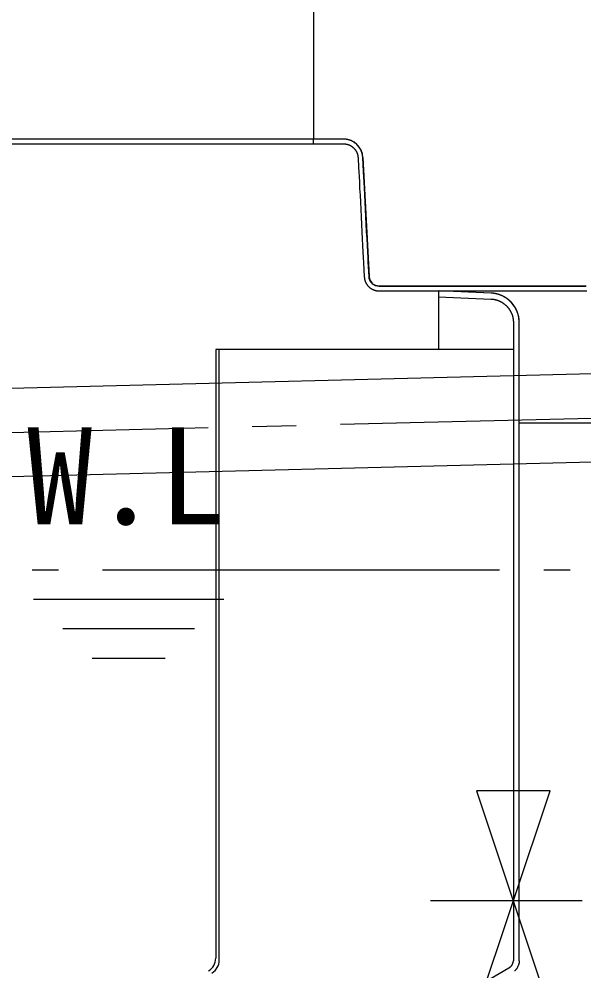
# Model space of a CAD drawing. Units: millimetres, scale not verified. Extents: x -8910 to 8910, y -6308 to 6308.
# Drawn here: x -5821 to -5436, y -2264 to -1617 of the extents above; entities that cross this region are included whole.
import ezdxf
from ezdxf.enums import TextEntityAlignment as Align

# ---------------------------------------------------------------- set-up
doc = ezdxf.new("R2010")
doc.units = ezdxf.units.MM
doc.header["$LTSCALE"] = 30
doc.linetypes.add('CHAIN2', pattern=[12, 9, -1, 1, -1])
doc.linetypes.add('DOUBLE_CHAIN2', pattern=[12.8, 9, -1, 0.6, -0.6, 0.6, -1])
doc.layers.add('0-3_空気管', color=3, linetype='Continuous', lineweight=25)
doc.styles.add('ＭＳ ゴシック', font='')
doc.styles.get('ＭＳ ゴシック').set_extended_font_data('MS Gothic')

msp = doc.modelspace()

# ---------------------------------------------------------------- linework, layer by layer
at = {"layer": '0-3_空気管'}
for p, q in [((-5620.4, -1366.74), (-5620.4, -1698.55)), ((-5599.59, -1698.55), (-6091.22, -1698.55)), ((-5599.59, -1698.55), (-6091.22, -1698.55)), ((-5620.54, -1698.55), (-5620.54, -1701.75)), ((-5586.71, -1711.06), (-5582.46, -1792.1)), ((-5575.67, -1798.55), (-5435.13, -1798.55)), ((-5499.53, -1803.31), (-5534.94, -1801.77)), ((-5484.4, -1841.75), (-5686.8, -1841.75)), ((-5686.8, -1841.75), (-5686.8, -2255.72)), ((-5684.4, -2257.11), (-5684.4, -1841.75)), ((-5185.37, -1852.12), (-5925.16, -1870.63)), ((-4420.4, -1893.01), (-5944.83, -1931.14)), ((-5328, -1891.75), (-5480.4, -1891.75)), ((-5681.28, -2011.75), (-5810.79, -2011.75)), ((-5701.28, -2031.75), (-5790.79, -2031.75)), ((-5721.28, -2051.75), (-5770.79, -2051.75)), ((-5459.4, -2141.75), (-5509.4, -2141.75)), ((-5509.4, -2141.75), (-5459.4, -2291.75)), ((-5525.14, -2284.09), (-5487.4, -2262.3))]:
    msp.add_line(p, q, dxfattribs=at)
at = {"layer": '0-3_空気管', "linetype": 'CHAIN2'}
for p, q in [((-5961.92, -1901.56), (-4333.95, -1860.83)), ((-5437.65, -2216.75), (-5540.7, -2216.75))]:
    msp.add_line(p, q, dxfattribs=at)
at = {"layer": '0-3_空気管', "linetype": 'DOUBLE_CHAIN2'}
msp.add_line((-4341.73, -1991.75), (-6143.57, -1991.75), dxfattribs=at)
at = {"layer": '0-3_空気管'}
for points in [[(-6092.46, -1701.89), (-6092.32, -1701.86), (-6092.19, -1701.84), (-6092.07, -1701.82), (-6091.96, -1701.81), (-6091.86, -1701.79), (-6091.76, -1701.78), (-6091.67, -1701.77), (-6091.5, -1701.76), (-6091.42, -1701.76), (-6091.34, -1701.75), (-6091.26, -1701.75), (-6091.18, -1701.75), (-6091.11, -1701.75), (-6091.05, -1701.75), (-5599.76, -1701.75)], [(-5599.59, -1698.55), (-6091.22, -1698.55)], [(-5599.76, -1701.75), (-5599.69, -1701.75), (-5599.62, -1701.75), (-5599.55, -1701.75), (-5599.47, -1701.75), (-5599.39, -1701.76), (-5599.31, -1701.76), (-5599.14, -1701.77), (-5599.05, -1701.78), (-5598.95, -1701.79), (-5598.85, -1701.81), (-5598.74, -1701.82), (-5598.62, -1701.84), (-5598.49, -1701.86), (-5598.35, -1701.89), (-5598.21, -1701.91), (-5598.06, -1701.94), (-5597.92, -1701.97), (-5597.78, -1702), (-5597.64, -1702.03), (-5597.52, -1702.06), (-5597.4, -1702.09), (-5597.29, -1702.12), (-5597.18, -1702.15), (-5597.08, -1702.17), (-5596.89, -1702.24), (-5596.78, -1702.28), (-5596.68, -1702.32), (-5596.56, -1702.36), (-5596.44, -1702.41), (-5596.06, -1702.56), (-5595.94, -1702.62), (-5595.82, -1702.67), (-5595.71, -1702.72), (-5595.6, -1702.77), (-5595.5, -1702.81), (-5595.41, -1702.86), (-5595.32, -1702.91), (-5595.13, -1703.01), (-5595.03, -1703.07)], [(-5599.4, -1698.55), (-5599.5, -1698.55), (-5599.59, -1698.55)], [(-5593.69, -1700.14), (-5593.81, -1700.08), (-5593.93, -1700.02), (-5594.06, -1699.96), (-5594.19, -1699.89), (-5594.33, -1699.83), (-5594.48, -1699.76), (-5594.63, -1699.69), (-5594.8, -1699.62), (-5594.96, -1699.56), (-5595.13, -1699.49), (-5595.29, -1699.42), (-5595.45, -1699.36), (-5595.6, -1699.3), (-5595.75, -1699.25), (-5595.88, -1699.2), (-5596.02, -1699.15), (-5596.15, -1699.11), (-5596.28, -1699.07), (-5596.42, -1699.04), (-5596.56, -1699), (-5596.72, -1698.96), (-5596.89, -1698.92), (-5597.06, -1698.88), (-5597.25, -1698.84), (-5597.44, -1698.8), (-5597.63, -1698.77), (-5597.82, -1698.73), (-5598, -1698.7), (-5598.17, -1698.67), (-5598.33, -1698.65), (-5598.47, -1698.63), (-5598.61, -1698.61), (-5598.74, -1698.59), (-5598.86, -1698.58), (-5598.97, -1698.57), (-5599.08, -1698.57), (-5599.19, -1698.56), (-5599.29, -1698.56), (-5599.4, -1698.55)], [(-5588.73, -1704.89), (-5588.83, -1704.74), (-5588.93, -1704.58), (-5589.04, -1704.42), (-5589.25, -1704.1), (-5589.36, -1703.95), (-5589.46, -1703.81), (-5589.55, -1703.68), (-5589.64, -1703.56), (-5589.73, -1703.45), (-5589.82, -1703.34), (-5589.91, -1703.23), (-5590, -1703.13), (-5590.09, -1703.02), (-5590.2, -1702.91), (-5590.31, -1702.79), (-5590.43, -1702.67), (-5590.55, -1702.54), (-5590.68, -1702.42), (-5590.81, -1702.29), (-5590.93, -1702.17), (-5591.06, -1702.05), (-5591.17, -1701.94), (-5591.29, -1701.83), (-5591.39, -1701.73), (-5591.6, -1701.55), (-5591.71, -1701.47), (-5591.82, -1701.38), (-5591.94, -1701.29), (-5592.07, -1701.2), (-5592.21, -1701.09), (-5592.36, -1700.99), (-5592.68, -1700.77), (-5592.84, -1700.67), (-5593, -1700.56), (-5593.16, -1700.46), (-5593.3, -1700.38), (-5593.44, -1700.29), (-5593.57, -1700.21), (-5593.69, -1700.14)], [(-5595.03, -1703.07), (-5594.93, -1703.13), (-5594.82, -1703.2), (-5594.7, -1703.28), (-5594.58, -1703.35), (-5594.34, -1703.52), (-5594.22, -1703.6), (-5594.11, -1703.68), (-5594, -1703.75), (-5593.9, -1703.83), (-5593.81, -1703.89), (-5593.72, -1703.96), (-5593.56, -1704.09), (-5593.48, -1704.16), (-5593.4, -1704.24), (-5593.32, -1704.31), (-5593.23, -1704.4), (-5593.14, -1704.49), (-5593.04, -1704.58), (-5592.94, -1704.68), (-5592.85, -1704.78), (-5592.75, -1704.87), (-5592.66, -1704.97), (-5592.58, -1705.05), (-5592.5, -1705.14), (-5592.42, -1705.22), (-5592.36, -1705.3), (-5592.22, -1705.46), (-5592.16, -1705.54), (-5592.09, -1705.63), (-5592.02, -1705.73), (-5591.94, -1705.84), (-5591.86, -1705.95), (-5591.78, -1706.07), (-5591.7, -1706.19), (-5591.62, -1706.32), (-5591.54, -1706.44), (-5591.47, -1706.55), (-5591.4, -1706.66), (-5591.33, -1706.77)], [(-5591.33, -1706.77), (-5591.27, -1706.87), (-5591.22, -1706.96), (-5591.17, -1707.05), (-5591.12, -1707.14), (-5591.08, -1707.24), (-5591.03, -1707.33), (-5590.98, -1707.44), (-5590.93, -1707.55), (-5590.88, -1707.67), (-5590.83, -1707.8), (-5590.78, -1707.92), (-5590.72, -1708.05), (-5590.67, -1708.17), (-5590.63, -1708.29), (-5590.58, -1708.41), (-5590.54, -1708.52), (-5590.5, -1708.62), (-5590.47, -1708.72), (-5590.41, -1708.91), (-5590.38, -1709.01), (-5590.36, -1709.11), (-5590.33, -1709.22), (-5590.3, -1709.33), (-5590.28, -1709.45), (-5590.25, -1709.58), (-5590.22, -1709.7), (-5590.2, -1709.82), (-5590.18, -1709.94), (-5590.15, -1710.06), (-5590.14, -1710.16), (-5590.12, -1710.26), (-5590.11, -1710.35), (-5590.09, -1710.43), (-5590.08, -1710.5), (-5590.07, -1710.57), (-5590.07, -1710.63), (-5590.05, -1710.81), (-5590.04, -1710.93), (-5590.04, -1710.98)], [(-5586.88, -1710.36), (-5586.88, -1710.28), (-5586.89, -1710.19), (-5586.9, -1710.1), (-5586.92, -1710.01), (-5586.94, -1709.9), (-5586.95, -1709.79), (-5586.97, -1709.66), (-5587, -1709.52), (-5587.03, -1709.37), (-5587.06, -1709.21), (-5587.09, -1709.05), (-5587.12, -1708.88), (-5587.16, -1708.72), (-5587.2, -1708.56), (-5587.23, -1708.41), (-5587.26, -1708.27), (-5587.3, -1708.13), (-5587.34, -1708), (-5587.38, -1707.88), (-5587.46, -1707.62), (-5587.51, -1707.48), (-5587.56, -1707.34), (-5587.62, -1707.19), (-5587.68, -1707.03), (-5587.75, -1706.86), (-5587.82, -1706.7), (-5587.89, -1706.53), (-5587.96, -1706.37), (-5588.02, -1706.21), (-5588.09, -1706.06), (-5588.16, -1705.92), (-5588.22, -1705.79), (-5588.28, -1705.67), (-5588.34, -1705.55), (-5588.41, -1705.43), (-5588.48, -1705.3), (-5588.55, -1705.18), (-5588.64, -1705.04), (-5588.73, -1704.89)], [(-5590.04, -1710.98), (-5590.03, -1711.03), (-5590.03, -1711.07), (-5590.03, -1711.11), (-5590.02, -1711.22), (-5589.67, -1717.92), (-5589.53, -1720.74), (-5589.35, -1724.1), (-5589.15, -1727.94), (-5588.93, -1732.18), (-5588.69, -1736.73), (-5588.44, -1741.53), (-5588.18, -1746.48), (-5587.91, -1751.53), (-5587.65, -1756.59), (-5587.39, -1761.58), (-5587.13, -1766.42), (-5586.89, -1771.02), (-5586.67, -1775.31), (-5586.46, -1779.2), (-5586.28, -1782.62), (-5585.77, -1792.29), (-5585.77, -1792.5), (-5585.76, -1792.58), (-5585.75, -1792.69), (-5585.74, -1792.81), (-5585.74, -1792.93), (-5585.72, -1793.07), (-5585.71, -1793.22), (-5585.69, -1793.37), (-5585.67, -1793.52), (-5585.65, -1793.67), (-5585.62, -1793.83), (-5585.58, -1793.99), (-5585.54, -1794.15), (-5585.49, -1794.33), (-5585.44, -1794.51), (-5585.37, -1794.7), (-5585.3, -1794.91), (-5585.21, -1795.14)], [(-5582.41, -1793.46), (-5582.44, -1793.34), (-5582.46, -1793.23), (-5582.48, -1793.11), (-5582.5, -1793.01), (-5582.52, -1792.89), (-5582.53, -1792.79), (-5582.54, -1792.68), (-5582.55, -1792.58), (-5582.56, -1792.49), (-5582.56, -1792.41), (-5582.57, -1792.33), (-5582.58, -1792.12), (-5582.93, -1785.31), (-5583.08, -1782.45), (-5583.26, -1779.04), (-5583.47, -1775.14), (-5583.69, -1770.85), (-5583.93, -1766.25), (-5584.19, -1761.42), (-5584.45, -1756.43), (-5584.71, -1751.37), (-5584.98, -1746.32), (-5585.24, -1741.36), (-5585.49, -1736.56), (-5585.73, -1732.01), (-5585.95, -1727.77), (-5586.15, -1723.93), (-5586.33, -1720.57), (-5586.83, -1711.06), (-5586.83, -1710.95), (-5586.84, -1710.91), (-5586.84, -1710.86), (-5586.84, -1710.8), (-5586.84, -1710.73), (-5586.85, -1710.66), (-5586.85, -1710.59), (-5586.86, -1710.51), (-5586.87, -1710.44), (-5586.88, -1710.36)], [(-5578.41, -1798.03), (-5578.58, -1797.97), (-5578.74, -1797.9), (-5578.89, -1797.83), (-5579.02, -1797.76), (-5579.15, -1797.7), (-5579.27, -1797.63), (-5579.38, -1797.57), (-5579.49, -1797.5), (-5579.61, -1797.42), (-5579.72, -1797.33), (-5579.84, -1797.24), (-5579.97, -1797.13), (-5580.1, -1797.02), (-5580.24, -1796.89), (-5580.38, -1796.77), (-5580.52, -1796.64), (-5580.66, -1796.51), (-5580.78, -1796.39), (-5580.9, -1796.27), (-5581.01, -1796.15), (-5581.11, -1796.04), (-5581.2, -1795.93), (-5581.28, -1795.82), (-5581.36, -1795.71), (-5581.44, -1795.59), (-5581.51, -1795.47), (-5581.59, -1795.33), (-5581.68, -1795.17), (-5581.76, -1795.01), (-5581.84, -1794.85), (-5581.93, -1794.67), (-5582.01, -1794.5), (-5582.09, -1794.32), (-5582.16, -1794.16), (-5582.22, -1794), (-5582.28, -1793.85), (-5582.33, -1793.71), (-5582.37, -1793.58), (-5582.41, -1793.46)], [(-5585.21, -1795.14), (-5585.11, -1795.37), (-5585.01, -1795.61), (-5584.9, -1795.86), (-5584.79, -1796.1), (-5584.68, -1796.35), (-5584.57, -1796.57), (-5584.45, -1796.79), (-5584.35, -1796.98), (-5584.24, -1797.16), (-5584.14, -1797.33), (-5584.03, -1797.49), (-5583.92, -1797.65), (-5583.79, -1797.81), (-5583.66, -1797.97), (-5583.51, -1798.14), (-5583.34, -1798.32), (-5583.17, -1798.51), (-5582.98, -1798.71), (-5582.78, -1798.9), (-5582.59, -1799.09), (-5582.39, -1799.28), (-5582.19, -1799.46), (-5582.01, -1799.62), (-5581.83, -1799.77), (-5581.66, -1799.91), (-5581.49, -1800.03), (-5581.32, -1800.14), (-5581.15, -1800.25), (-5580.97, -1800.36), (-5580.78, -1800.46), (-5580.57, -1800.57), (-5580.34, -1800.68), (-5580.1, -1800.79), (-5579.84, -1800.9), (-5579.58, -1801.01), (-5579.32, -1801.11), (-5579.06, -1801.21), (-5578.8, -1801.31), (-5578.56, -1801.39)], [(-5434.81, -1798.57), (-5575.99, -1798.57), (-5576.05, -1798.56), (-5576.22, -1798.56), (-5576.32, -1798.56), (-5576.42, -1798.56), (-5576.52, -1798.55), (-5576.62, -1798.54), (-5576.73, -1798.53), (-5576.84, -1798.52), (-5576.94, -1798.5), (-5577.06, -1798.47), (-5577.18, -1798.45), (-5577.3, -1798.42), (-5577.44, -1798.38), (-5577.58, -1798.34), (-5577.74, -1798.29), (-5577.9, -1798.23), (-5578.07, -1798.17), (-5578.41, -1798.03)], [(-5578.56, -1801.39), (-5578.34, -1801.46), (-5578.14, -1801.52), (-5577.94, -1801.58), (-5577.76, -1801.62), (-5577.58, -1801.65), (-5577.41, -1801.68), (-5577.25, -1801.71), (-5577.09, -1801.72), (-5576.92, -1801.74), (-5576.77, -1801.75), (-5576.61, -1801.76), (-5576.46, -1801.76), (-5576.33, -1801.77)], [(-5576.33, -1801.77), (-5434.51, -1801.77)], [(-5497.68, -1803.49), (-5497.85, -1803.47), (-5498, -1803.45), (-5498.15, -1803.43), (-5498.28, -1803.41), (-5498.41, -1803.4), (-5498.54, -1803.39), (-5498.79, -1803.37), (-5498.91, -1803.36), (-5499.02, -1803.36), (-5499.12, -1803.35), (-5499.21, -1803.35), (-5499.3, -1803.34), (-5499.53, -1803.33), (-5535.4, -1801.77), (-5535.4, -1841.75)], [(-5535.4, -1805.77), (-5499.7, -1807.33), (-5499.57, -1807.33), (-5499.52, -1807.34), (-5499.45, -1807.34), (-5499.38, -1807.34), (-5499.3, -1807.35), (-5499.21, -1807.36), (-5499.11, -1807.36), (-5498.91, -1807.37), (-5498.81, -1807.38), (-5498.71, -1807.39), (-5498.6, -1807.41), (-5498.48, -1807.42), (-5498.36, -1807.44), (-5498.22, -1807.46), (-5498.08, -1807.48), (-5497.92, -1807.51), (-5497.74, -1807.54), (-5497.56, -1807.57), (-5497.36, -1807.61), (-5496.95, -1807.69), (-5496.75, -1807.74), (-5496.55, -1807.78), (-5496.37, -1807.82), (-5496.19, -1807.87), (-5496.02, -1807.91), (-5495.86, -1807.95), (-5495.71, -1808), (-5495.55, -1808.05), (-5495.4, -1808.1), (-5495.23, -1808.16), (-5495.06, -1808.22), (-5494.88, -1808.3), (-5494.68, -1808.37), (-5494.48, -1808.45), (-5494.28, -1808.54), (-5494.08, -1808.62), (-5493.88, -1808.71), (-5493.69, -1808.79)], [(-5488.37, -1807.33), (-5488.59, -1807.17), (-5488.81, -1807.02), (-5489.05, -1806.85), (-5489.29, -1806.69), (-5489.54, -1806.53), (-5489.78, -1806.37), (-5490.01, -1806.22), (-5490.24, -1806.08), (-5490.45, -1805.95), (-5490.64, -1805.84), (-5490.83, -1805.74), (-5491.01, -1805.63), (-5491.38, -1805.45), (-5491.58, -1805.35), (-5491.79, -1805.25), (-5492.01, -1805.16), (-5492.25, -1805.05), (-5492.75, -1804.84), (-5493, -1804.74), (-5493.25, -1804.64), (-5493.49, -1804.54), (-5493.72, -1804.45), (-5493.94, -1804.37), (-5494.14, -1804.3), (-5494.34, -1804.24), (-5494.54, -1804.17), (-5494.73, -1804.12), (-5494.93, -1804.06), (-5495.13, -1804), (-5495.35, -1803.95), (-5495.59, -1803.9), (-5495.83, -1803.84), (-5496.34, -1803.73), (-5496.6, -1803.68), (-5496.84, -1803.64), (-5497.08, -1803.59), (-5497.3, -1803.55), (-5497.5, -1803.52), (-5497.68, -1803.49)], [(-5493.69, -1808.79), (-5493.51, -1808.87), (-5493.34, -1808.94), (-5493.19, -1809.02), (-5493.04, -1809.09), (-5492.89, -1809.17), (-5492.74, -1809.25), (-5492.59, -1809.34), (-5492.43, -1809.43), (-5492.27, -1809.53), (-5492.09, -1809.64), (-5491.91, -1809.76), (-5491.71, -1809.88), (-5491.52, -1810.02), (-5491.32, -1810.14), (-5491.13, -1810.28), (-5490.95, -1810.4), (-5490.78, -1810.53), (-5490.62, -1810.64), (-5490.48, -1810.75), (-5490.34, -1810.86), (-5490.21, -1810.96), (-5490.09, -1811.07), (-5489.96, -1811.18), (-5489.83, -1811.29), (-5489.69, -1811.42), (-5489.55, -1811.55), (-5489.4, -1811.7), (-5489.25, -1811.85), (-5488.94, -1812.16), (-5488.79, -1812.31), (-5488.64, -1812.46), (-5488.51, -1812.6), (-5488.38, -1812.74), (-5488.26, -1812.87), (-5488.15, -1812.99), (-5488.05, -1813.12), (-5487.94, -1813.25), (-5487.84, -1813.39), (-5487.73, -1813.53)], [(-5482.44, -1814.49), (-5482.53, -1814.29), (-5482.63, -1814.1), (-5482.72, -1813.92), (-5482.82, -1813.74), (-5482.93, -1813.55), (-5483.04, -1813.36), (-5483.17, -1813.15), (-5483.31, -1812.93), (-5483.46, -1812.69), (-5483.62, -1812.45), (-5483.78, -1812.21), (-5483.94, -1811.96), (-5484.11, -1811.73), (-5484.27, -1811.5), (-5484.42, -1811.28), (-5484.56, -1811.09), (-5484.7, -1810.91), (-5484.83, -1810.74), (-5484.96, -1810.57), (-5485.09, -1810.41), (-5485.23, -1810.26), (-5485.38, -1810.1), (-5485.54, -1809.93), (-5485.7, -1809.75), (-5485.89, -1809.56), (-5486.07, -1809.37), (-5486.26, -1809.18), (-5486.46, -1808.98), (-5486.65, -1808.79), (-5486.84, -1808.61), (-5487.02, -1808.45), (-5487.19, -1808.29), (-5487.35, -1808.14), (-5487.51, -1808), (-5487.66, -1807.87), (-5487.83, -1807.74), (-5487.99, -1807.61), (-5488.18, -1807.47), (-5488.37, -1807.33)], [(-5487.73, -1813.53), (-5487.61, -1813.69), (-5487.49, -1813.86), (-5487.36, -1814.04), (-5487.24, -1814.23), (-5487.1, -1814.43), (-5486.98, -1814.62), (-5486.85, -1814.82), (-5486.73, -1815.01), (-5486.62, -1815.18), (-5486.52, -1815.35), (-5486.42, -1815.5), (-5486.34, -1815.65), (-5486.26, -1815.8), (-5486.18, -1815.95), (-5486.11, -1816.1), (-5486.03, -1816.26), (-5485.96, -1816.42), (-5485.88, -1816.6), (-5485.79, -1816.79), (-5485.71, -1816.99), (-5485.63, -1817.19), (-5485.54, -1817.4), (-5485.46, -1817.59), (-5485.38, -1817.79), (-5485.32, -1817.97), (-5485.25, -1818.15), (-5485.19, -1818.31), (-5485.14, -1818.47), (-5485.09, -1818.63), (-5485.04, -1818.78), (-5485, -1818.95), (-5484.95, -1819.13), (-5484.91, -1819.32), (-5484.86, -1819.52), (-5484.81, -1819.74), (-5484.76, -1819.96), (-5484.72, -1820.19), (-5484.67, -1820.42), (-5484.63, -1820.65)], [(-5480.4, -2257.42), (-5480.4, -1822.92), (-5480.41, -1822.8), (-5480.41, -1822.67), (-5480.41, -1822.53), (-5480.41, -1822.38), (-5480.42, -1822.06), (-5480.43, -1821.9), (-5480.44, -1821.73), (-5480.46, -1821.56), (-5480.47, -1821.38), (-5480.5, -1821.18), (-5480.52, -1820.98), (-5480.55, -1820.76), (-5480.59, -1820.52), (-5480.64, -1820.26), (-5480.68, -1819.98), (-5480.74, -1819.7), (-5480.79, -1819.41), (-5480.85, -1819.13), (-5480.91, -1818.84), (-5480.97, -1818.57), (-5481.03, -1818.32), (-5481.09, -1818.08), (-5481.14, -1817.86), (-5481.2, -1817.65), (-5481.26, -1817.45), (-5481.32, -1817.26), (-5481.39, -1817.06), (-5481.46, -1816.85), (-5481.54, -1816.64), (-5481.63, -1816.41), (-5481.73, -1816.16), (-5481.83, -1815.91), (-5481.93, -1815.66), (-5482.03, -1815.41), (-5482.14, -1815.16), (-5482.24, -1814.93), (-5482.35, -1814.7), (-5482.44, -1814.49)], [(-5484.63, -1820.65), (-5484.59, -1820.87), (-5484.55, -1821.08), (-5484.52, -1821.27), (-5484.5, -1821.45), (-5484.48, -1821.61), (-5484.46, -1821.76), (-5484.45, -1821.91), (-5484.43, -1822.05), (-5484.43, -1822.18), (-5484.42, -1822.31), (-5484.41, -1822.44), (-5484.41, -1822.57), (-5484.41, -1822.69), (-5484.4, -1822.8), (-5484.4, -2257.42)], [(-5459.4, -2291.75), (-5509.4, -2291.75), (-5459.4, -2141.75)], [(-5487.4, -2262.3), (-5487.32, -2262.26), (-5487.29, -2262.24), (-5487.25, -2262.22), (-5487.21, -2262.19), (-5487.16, -2262.16), (-5487.05, -2262.09), (-5486.99, -2262.06), (-5486.94, -2262.02), (-5486.88, -2261.98), (-5486.83, -2261.94), (-5486.77, -2261.9), (-5486.71, -2261.85), (-5486.65, -2261.8), (-5486.58, -2261.74), (-5486.51, -2261.68), (-5486.43, -2261.6), (-5486.34, -2261.52), (-5486.25, -2261.43), (-5486.16, -2261.34), (-5486.06, -2261.24), (-5485.96, -2261.14), (-5485.86, -2261.04), (-5485.77, -2260.93), (-5485.68, -2260.83), (-5485.6, -2260.74), (-5485.52, -2260.64), (-5485.38, -2260.44), (-5485.32, -2260.34), (-5485.26, -2260.23), (-5485.19, -2260.11), (-5485.13, -2259.98), (-5485.06, -2259.84), (-5484.99, -2259.69), (-5484.92, -2259.54), (-5484.86, -2259.37), (-5484.79, -2259.21), (-5484.73, -2259.06), (-5484.67, -2258.9), (-5484.63, -2258.75)], [(-5484.63, -2258.75), (-5484.58, -2258.62), (-5484.55, -2258.49), (-5484.51, -2258.37), (-5484.49, -2258.26), (-5484.47, -2258.15), (-5484.45, -2258.05), (-5484.44, -2257.95), (-5484.43, -2257.86), (-5484.42, -2257.76), (-5484.41, -2257.67), (-5484.41, -2257.49), (-5484.4, -2257.42)], [(-5480.4, -2257.42), (-5480.41, -2257.53), (-5480.41, -2257.66), (-5480.41, -2257.8), (-5480.41, -2257.95), (-5480.42, -2258.11), (-5480.43, -2258.28), (-5480.45, -2258.44), (-5480.47, -2258.62), (-5480.49, -2258.79), (-5480.53, -2258.97), (-5480.56, -2259.15), (-5480.61, -2259.35), (-5480.67, -2259.56), (-5480.74, -2259.78), (-5480.82, -2260.02), (-5480.91, -2260.28), (-5481.02, -2260.55), (-5481.13, -2260.82), (-5481.25, -2261.1), (-5481.37, -2261.38), (-5481.5, -2261.65), (-5481.63, -2261.91), (-5481.75, -2262.16), (-5481.87, -2262.38), (-5481.99, -2262.58), (-5482.11, -2262.77), (-5482.23, -2262.95), (-5482.35, -2263.11), (-5482.47, -2263.27), (-5482.61, -2263.43), (-5482.75, -2263.59), (-5482.9, -2263.75), (-5483.23, -2264.08), (-5483.39, -2264.23), (-5483.56, -2264.39)]]:
    msp.add_lwpolyline(points, dxfattribs=at)
for centre, radius, start, end in [((-5599.89, -1711.75), 13.2, 3, 90), ((-5575.67, -1791.75), 6.8, 182.99998, 270), ((-5500.4, -1823.29), 20, 0, 87.49998), ((-5696.8, -2255.72), 10, 300, 0), ((-5694.4, -2257.11), 10, 300, 0)]:
    msp.add_arc(centre, radius, start, end, dxfattribs=at)

# ---------------------------------------------------------------- texts
at = {"layer": '0-3_空気管', "color": 4, "style": 'ＭＳ ゴシック'}
msp.add_text('W.L', height=65.98, dxfattribs=at).set_placement((-5815.29, -1980.36), align=Align.BOTTOM_LEFT)

doc.saveas('drawing.dxf')
